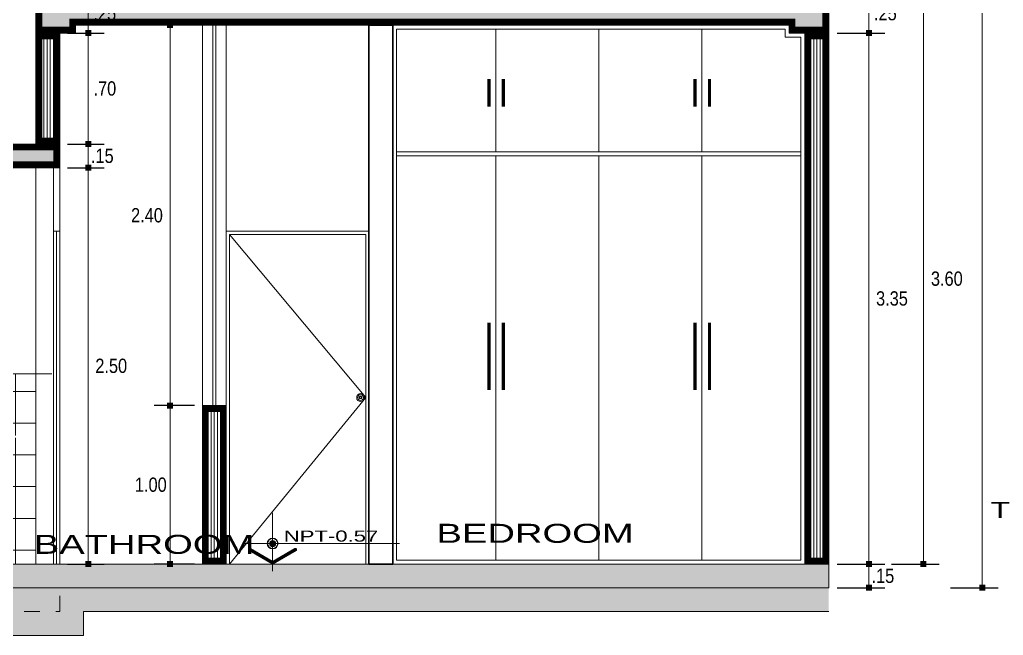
# Model space of a CAD drawing. Header units: millimetres. Extents: x 1555 to 3397, y 790 to 1592.
# Drawn here: x 1704.03 to 1710.23, y 804.46 to 808.35 of the extents above; entities that cross this region are included whole.
import ezdxf
from ezdxf.enums import TextEntityAlignment as Align

# ---------------------------------------------------------------- set-up
doc = ezdxf.new("R2010")
doc.units = ezdxf.units.MM
doc.linetypes.add('HIDDEN2', pattern=[4.7625, 3.175, -1.5875])
doc.linetypes.add('RAYITAS', pattern=[0.375, 0.25, -0.125])
doc.layers.get('0').update_dxf_attribs({"lineweight": 5})
doc.layers.get('Defpoints').update_dxf_attribs({"lineweight": 5})
for name, color, linetype, lineweight in [('0-Hach de Muro Alto', 145, 'Continuous', 5), ('0-Muro Alto', 145, 'Continuous', 5), ('02', 2, 'Continuous', 5), ('CASCO', 7, 'Continuous', 9), ('CONCRETO', 139, 'Continuous', 9), ('CONCRETO DE LOSA ALIGERADO', 251, 'Continuous', 5), ('COTA', 250, 'Continuous', 9), ('COTAS-01', 7, 'Continuous', 15), ('LOSA STDIO ARQ', 7, 'Continuous', 13), ('MURO ELEV', 7, 'Continuous', 20), ('PISO DE TERMINADO', 7, 'Continuous', 5), ('PISO LM02', 250, 'Continuous', 18), ('PROYECCION', 147, 'RAYITAS', 9), ('PUERTAS', 57, 'Continuous', 9), ('SOMBRA01', 250, 'Continuous', 20), ('TEXT2', 7, 'Continuous', 9), ('TEXTURA VARIOS', 251, 'Continuous', 9), ('VENTANA', 150, 'Continuous', 5)]:
    doc.layers.add(name, color=color, linetype=linetype, lineweight=lineweight)
for name, color, linetype, lineweight, true_color in [('CONCRETO DE  N.P.T.', 7, 'Continuous', 20, 0x4a4747), ('DETALLE TABLERO COCINA', 7, 'Continuous', 5, 0x686555), ('DETALLITOS DE PUERTA', 7, 'Continuous', 5, 0x919479), ('FLECHAS NPT', 7, 'Continuous', 13, 0x51594d), ('HACH TERRENO NATURAL', 7, 'Continuous', 9, 0x99502e), ('MURO INTERIOR 01', 7, 'Continuous', 30, 0x4b4d46), ('PUERTAS 02', 7, 'Continuous', 5, 0x764e52), ('RELLENO DE MURO CORTE', 7, 'Continuous', 5, 0x5b605f), ('TEXTOS NPT', 7, 'Continuous', 5, 0x54254a), ('TEXTURA SH', 7, 'Continuous', 5, 0x5f8f9f)]:
    doc.layers.add(name, color=color, linetype=linetype, lineweight=lineweight, true_color=true_color)
doc.styles.add('DETALLES', font='techl___.ttf')
doc.styles.add('TEXTO-AMBIENTES', font='GOTHIC.TTF', dxfattribs={"width": 1.5, "height": 0.125})
doc.dimstyles.new('50$0', dxfattribs={"dimscale": 0, "dimtxt": 0.09, "dimasz": 0.038, "dimexe": 0.1, "dimexo": 0.05, "dimgap": 0.02, "dimtad": 2, "dimtih": 1, "dimtoh": 1, "dimlfac": -1, "dimzin": 4, "dimdsep": 46, "dimtxsty": 'DETALLES', "dimblk": 'BOXFILLED', "dimcen": 2.5, "dimclrd": 256, "dimclre": 256, "dimclrt": 256, "dimazin": 0, "dimtfac": 1, "dimtmove": 0, "dimatfit": 2, "dimldrblk": 'DOT', "dimfxl": 0.2, "dimfxlon": 1, "dimtolj": 1, "dimtzin": 0, "dimlwd": -1, "dimarcsym": 0})

# ---------------------------------------------------------------- blocks, each defined once
blk = doc.blocks.new('_BOXFILLED')
at = {"color": 0, "linetype": 'ByBlock'}
blk.add_line((-0.5, 0), (-1, 0), dxfattribs=at)
blk.add_solid([(-0.5, 0.5), (0.5, 0.5), (-0.5, -0.5), (0.5, -0.5)], dxfattribs=at)
blk = doc.blocks.new('*D437')
at = {"layer": 'COTA', "lineweight": -2, "transparency": 16777216}
for p, q in [((1709.1815, 804.912), (1709.4815, 804.912)), ((1709.1815, 804.762), (1709.4815, 804.762))]:
    blk.add_line(p, q, dxfattribs=at)
at = {"layer": 'COTA', "transparency": 16777216}
blk.add_line((1709.3815, 804.8), (1709.3815, 804.874), dxfattribs=at)
at = {"layer": 'Defpoints', "color": 0, "transparency": 16777216}
for p in [(1709.1281, 804.912), (1709.3815, 804.912), (1709.1281, 804.762)]:
    blk.add_point(p, dxfattribs=at)
at = {"layer": 'COTA', "transparency": 16777216, "xscale": 0.038, "yscale": 0.038, "zscale": 0.038}
for p, rotation in [((1709.3815, 804.912), 90), ((1709.3815, 804.762), 270)]:
    blk.add_blockref('_BOXFILLED', p, dxfattribs=dict(at, rotation=rotation))
at = {"layer": 'COTA', "transparency": 16777216, "insert": (1709.4698, 804.837), "char_height": 0.09, "attachment_point": 5, "style": 'DETALLES'}
blk.add_mtext('\\A1;.15', dxfattribs=at)
blk = doc.blocks.new('_Dot')
at = {"layer": '02', "color": 0, "lineweight": -2}
blk.add_line((-0.5, 0), (-1, 0), dxfattribs=at)
at = {"layer": '02', "color": 0, "const_width": 0.5}
blk.add_lwpolyline([(-0.25, 0, 1), (0.25, 0, 1)], format="xyb", close=True, dxfattribs=at)
blk = doc.blocks.new('*D438')
at = {"layer": 'COTA', "lineweight": -2, "transparency": 16777216}
for p, q in [((1709.1815, 808.262), (1709.4815, 808.262)), ((1709.1815, 804.912), (1709.4815, 804.912))]:
    blk.add_line(p, q, dxfattribs=at)
at = {"layer": 'COTA', "transparency": 16777216}
blk.add_line((1709.3815, 804.95), (1709.3815, 808.224), dxfattribs=at)
at = {"layer": 'Defpoints', "color": 0, "transparency": 16777216}
for p in [(1709.1281, 808.262), (1709.3815, 808.262), (1709.1281, 804.912)]:
    blk.add_point(p, dxfattribs=at)
at = {"layer": 'COTA', "transparency": 16777216, "xscale": 0.038, "yscale": 0.038, "zscale": 0.038}
for p, rotation in [((1709.3815, 808.262), 90), ((1709.3815, 804.912), 270)]:
    blk.add_blockref('_BOXFILLED', p, dxfattribs=dict(at, rotation=rotation))
at = {"layer": 'COTA', "transparency": 16777216, "insert": (1709.5271, 806.587), "char_height": 0.09, "attachment_point": 5, "style": 'DETALLES'}
blk.add_mtext('\\A1;3.35', dxfattribs=at)
blk = doc.blocks.new('*D439')
at = {"layer": 'COTA', "lineweight": -2, "transparency": 16777216}
for p, q in [((1709.1815, 808.512), (1709.4815, 808.512)), ((1709.1815, 808.262), (1709.4815, 808.262))]:
    blk.add_line(p, q, dxfattribs=at)
at = {"layer": 'COTA', "transparency": 16777216}
blk.add_line((1709.3815, 808.3), (1709.3815, 808.474), dxfattribs=at)
at = {"layer": 'Defpoints', "color": 0, "transparency": 16777216}
for p in [(1709.1281, 808.512), (1709.3815, 808.512), (1709.1281, 808.262)]:
    blk.add_point(p, dxfattribs=at)
at = {"layer": 'COTA', "transparency": 16777216, "xscale": 0.038, "yscale": 0.038, "zscale": 0.038}
for p, rotation in [((1709.3815, 808.512), 90), ((1709.3815, 808.262), 270)]:
    blk.add_blockref('_BOXFILLED', p, dxfattribs=dict(at, rotation=rotation))
at = {"layer": 'COTA', "transparency": 16777216, "insert": (1709.4854, 808.387), "char_height": 0.09, "attachment_point": 5, "style": 'DETALLES'}
blk.add_mtext('\\A1;.25', dxfattribs=at)
blk = doc.blocks.new('*D434')
at = {"layer": 'COTA', "lineweight": -2, "transparency": 16777216}
for p, q in [((1709.525, 808.512), (1709.825, 808.512)), ((1709.525, 804.912), (1709.825, 804.912))]:
    blk.add_line(p, q, dxfattribs=at)
at = {"layer": 'COTA', "transparency": 16777216}
blk.add_line((1709.725, 804.95), (1709.725, 808.474), dxfattribs=at)
at = {"layer": 'Defpoints', "color": 0, "transparency": 16777216}
for p in [(1709.1281, 808.512), (1709.725, 808.512), (1709.1281, 804.912)]:
    blk.add_point(p, dxfattribs=at)
at = {"layer": 'COTA', "transparency": 16777216, "xscale": 0.038, "yscale": 0.038, "zscale": 0.038}
for p, rotation in [((1709.725, 808.512), 90), ((1709.725, 804.912), 270)]:
    blk.add_blockref('_BOXFILLED', p, dxfattribs=dict(at, rotation=rotation))
at = {"layer": 'COTA', "transparency": 16777216, "insert": (1709.8731, 806.712), "char_height": 0.09, "attachment_point": 5, "style": 'DETALLES'}
blk.add_mtext('\\A1;3.60', dxfattribs=at)
blk = doc.blocks.new('*D436')
at = {"layer": 'COTA', "lineweight": -2, "transparency": 16777216}
for p, q in [((1709.8963, 812.162), (1710.1963, 812.162)), ((1709.8963, 804.762), (1710.1963, 804.762))]:
    blk.add_line(p, q, dxfattribs=at)
at = {"layer": 'COTA', "transparency": 16777216}
blk.add_line((1710.0963, 804.8), (1710.0963, 812.124), dxfattribs=at)
at = {"layer": 'Defpoints', "color": 0, "transparency": 16777216}
for p in [(1709.1281, 812.162), (1710.0963, 812.162), (1709.1281, 804.762)]:
    blk.add_point(p, dxfattribs=at)
at = {"layer": 'COTA', "transparency": 16777216, "xscale": 0.038, "yscale": 0.038, "zscale": 0.038}
for p, rotation in [((1710.0963, 812.162), 90), ((1710.0963, 804.762), 270)]:
    blk.add_blockref('_BOXFILLED', p, dxfattribs=dict(at, rotation=rotation))
at = {"layer": 'COTA', "transparency": 16777216, "insert": (1710.2415, 808.462), "char_height": 0.09, "attachment_point": 5, "style": 'DETALLES'}
blk.add_mtext('\\A1;7.40', dxfattribs=at)
blk = doc.blocks.new('*D481')
at = {"layer": 'COTAS-01', "lineweight": -2, "transparency": 16777216}
for p, q in [((1704.3281, 807.412), (1704.5587, 807.412)), ((1704.3281, 804.912), (1704.5587, 804.912))]:
    blk.add_line(p, q, dxfattribs=at)
at = {"layer": 'COTAS-01', "transparency": 16777216}
blk.add_line((1704.4587, 804.95), (1704.4587, 807.374), dxfattribs=at)
at = {"layer": 'Defpoints', "color": 0, "transparency": 16777216}
for p in [(1704.2781, 807.412), (1704.4587, 807.412), (1704.2781, 804.912)]:
    blk.add_point(p, dxfattribs=at)
at = {"layer": 'COTAS-01', "transparency": 16777216, "xscale": 0.038, "yscale": 0.038, "zscale": 0.038}
for p, rotation in [((1704.4587, 807.412), 90), ((1704.4587, 804.912), 270)]:
    blk.add_blockref('_BOXFILLED', p, dxfattribs=dict(at, rotation=rotation))
at = {"layer": 'COTAS-01', "transparency": 16777216, "insert": (1704.6031, 806.162), "char_height": 0.09, "attachment_point": 5, "style": 'DETALLES'}
blk.add_mtext('\\A1;2.50', dxfattribs=at)
blk = doc.blocks.new('*D482')
at = {"layer": 'COTAS-01', "lineweight": -2, "transparency": 16777216}
for p, q in [((1704.3281, 807.562), (1704.5587, 807.562)), ((1704.3281, 807.412), (1704.5587, 807.412))]:
    blk.add_line(p, q, dxfattribs=at)
at = {"layer": 'COTAS-01', "transparency": 16777216}
blk.add_line((1704.4587, 807.45), (1704.4587, 807.524), dxfattribs=at)
at = {"layer": 'Defpoints', "color": 0, "transparency": 16777216}
for p in [(1704.2781, 807.562), (1704.4587, 807.562), (1704.2781, 807.412)]:
    blk.add_point(p, dxfattribs=at)
at = {"layer": 'COTAS-01', "transparency": 16777216, "xscale": 0.038, "yscale": 0.038, "zscale": 0.038}
for p, rotation in [((1704.4587, 807.562), 90), ((1704.4587, 807.412), 270)]:
    blk.add_blockref('_BOXFILLED', p, dxfattribs=dict(at, rotation=rotation))
at = {"layer": 'COTAS-01', "transparency": 16777216, "insert": (1704.547, 807.487), "char_height": 0.09, "attachment_point": 5, "style": 'DETALLES'}
blk.add_mtext('\\A1;.15', dxfattribs=at)
blk = doc.blocks.new('*D483')
at = {"layer": 'COTAS-01', "lineweight": -2, "transparency": 16777216}
for p, q in [((1704.3281, 808.262), (1704.5587, 808.262)), ((1704.3281, 807.562), (1704.5587, 807.562))]:
    blk.add_line(p, q, dxfattribs=at)
at = {"layer": 'COTAS-01', "transparency": 16777216}
blk.add_line((1704.4587, 807.6), (1704.4587, 808.224), dxfattribs=at)
at = {"layer": 'Defpoints', "color": 0, "transparency": 16777216}
for p in [(1704.2781, 808.262), (1704.4587, 808.262), (1704.2781, 807.562)]:
    blk.add_point(p, dxfattribs=at)
at = {"layer": 'COTAS-01', "transparency": 16777216, "xscale": 0.038, "yscale": 0.038, "zscale": 0.038}
for p, rotation in [((1704.4587, 808.262), 90), ((1704.4587, 807.562), 270)]:
    blk.add_blockref('_BOXFILLED', p, dxfattribs=dict(at, rotation=rotation))
at = {"layer": 'COTAS-01', "transparency": 16777216, "insert": (1704.5629, 807.912), "char_height": 0.09, "attachment_point": 5, "style": 'DETALLES'}
blk.add_mtext('\\A1;.70', dxfattribs=at)
blk = doc.blocks.new('*D484')
at = {"layer": 'COTAS-01', "lineweight": -2, "transparency": 16777216}
for p, q in [((1704.3317, 808.512), (1704.5587, 808.512)), ((1704.3281, 808.262), (1704.5587, 808.262))]:
    blk.add_line(p, q, dxfattribs=at)
at = {"layer": 'COTAS-01', "transparency": 16777216}
blk.add_line((1704.4587, 808.3), (1704.4587, 808.474), dxfattribs=at)
at = {"layer": 'Defpoints', "color": 0, "transparency": 16777216}
for p in [(1704.2817, 808.512), (1704.4587, 808.512), (1704.2781, 808.262)]:
    blk.add_point(p, dxfattribs=at)
at = {"layer": 'COTAS-01', "transparency": 16777216, "xscale": 0.038, "yscale": 0.038, "zscale": 0.038}
for p, rotation in [((1704.4587, 808.512), 90), ((1704.4587, 808.262), 270)]:
    blk.add_blockref('_BOXFILLED', p, dxfattribs=dict(at, rotation=rotation))
at = {"layer": 'COTAS-01', "transparency": 16777216, "insert": (1704.5626, 808.387), "char_height": 0.09, "attachment_point": 5, "style": 'DETALLES'}
blk.add_mtext('\\A1;.25', dxfattribs=at)
blk = doc.blocks.new('*D532')
at = {"layer": 'COTAS-01', "lineweight": -2, "transparency": 16777216}
for p, q in [((1705.1281, 805.912), (1704.8742, 805.912)), ((1705.1281, 804.912), (1704.8742, 804.912))]:
    blk.add_line(p, q, dxfattribs=at)
at = {"layer": 'COTAS-01', "transparency": 16777216}
blk.add_line((1704.9742, 805.874), (1704.9742, 804.95), dxfattribs=at)
at = {"layer": 'Defpoints', "color": 0, "transparency": 16777216}
for p in [(1705.1781, 805.912), (1704.9742, 804.912), (1705.1781, 804.912)]:
    blk.add_point(p, dxfattribs=at)
at = {"layer": 'COTAS-01', "transparency": 16777216, "xscale": 0.038, "yscale": 0.038, "zscale": 0.038}
for p, rotation in [((1704.9742, 805.912), 90), ((1704.9742, 804.912), 270)]:
    blk.add_blockref('_BOXFILLED', p, dxfattribs=dict(at, rotation=rotation))
at = {"layer": 'COTAS-01', "transparency": 16777216, "insert": (1704.8528, 805.412), "char_height": 0.09, "attachment_point": 5, "style": 'DETALLES'}
blk.add_mtext('\\A1;1.00', dxfattribs=at)
blk = doc.blocks.new('*D533')
at = {"layer": 'COTAS-01', "lineweight": -2, "transparency": 16777216}
for p, q in [((1705.1281, 808.312), (1704.8742, 808.312)), ((1705.1281, 805.912), (1704.8742, 805.912))]:
    blk.add_line(p, q, dxfattribs=at)
at = {"layer": 'COTAS-01', "transparency": 16777216}
blk.add_line((1704.9742, 805.95), (1704.9742, 808.274), dxfattribs=at)
at = {"layer": 'Defpoints', "color": 0, "transparency": 16777216}
for p in [(1704.9742, 808.312), (1705.1781, 808.312), (1705.1781, 805.912)]:
    blk.add_point(p, dxfattribs=at)
at = {"layer": 'COTAS-01', "transparency": 16777216, "xscale": 0.038, "yscale": 0.038, "zscale": 0.038}
for p, rotation in [((1704.9742, 808.312), 90), ((1704.9742, 805.912), 270)]:
    blk.add_blockref('_BOXFILLED', p, dxfattribs=dict(at, rotation=rotation))
at = {"layer": 'COTAS-01', "transparency": 16777216, "insert": (1704.8285, 807.112), "char_height": 0.09, "attachment_point": 5, "style": 'DETALLES'}
blk.add_mtext('\\A1;2.40', dxfattribs=at)

msp = doc.modelspace()

# ---------------------------------------------------------------- hatches: boundary and pattern name
at = {"layer": 'CONCRETO', "ltscale": 0.05}
h = msp.add_hatch(dxfattribs=at)
h.set_pattern_fill('CONCRT,_O', color=256, scale=0.08, angle=75, pattern_type=2)
h.set_pattern_definition([(75, (811.03091, -700.49724), (-0.0565685425, 0.0979795897), [0.004, -0.028, 0, -0.04, 0, -0.008]), (75, (811.00773, -700.49103), (-0.0565685425, 0.0979795897), [0, -0.028, 0.004, -0.04, 0, -0.008]), (75, (810.992275, -700.48689), (-0.0565685425, 0.0979795897), [0, -0.032, 0, -0.036, 0.004, -0.008]), (75, (810.961366, -700.47861), (-0.0565685425, 0.0979795897), [0, -0.032, 0.004, -0.036, 0, -0.008]), (165, (811.03478, -700.49828), (-0.0979795897, -0.0565685425), [0.004, -0.076]), (165, (811.04306, -700.46737), (-0.0979795897, -0.0565685425), [-0.028, 0.004, -0.024, 0, -0.02, 0.004]), (165, (811.05341, -700.42873), (-0.0979795897, -0.0565685425), [0, -0.04, 0.004, -0.02, 0, -0.016]), (165, (811.036847, -700.49055), (-0.0489897949, -0.02828427125), [0, -0.012, 0, -0.012, 0, -0.016]), (165, (811.035054, -700.48179), (-0.0489897949, -0.02828427125), [0, -0.016, 0, -0.012, 0, -0.012]), (165, (811.040988, -700.475096), (-0.0489897949, -0.02828427125), [0, -0.016, 0, -0.016, 0, -0.008]), (165, (811.0374, -700.45757), (-0.0489897949, -0.02828427125), [0, -0.012, 0, -0.016, 0, -0.012]), (120, (811.034776, -700.49828), (-0.077274066, 0.0207055236), [0.0056568, -0.03394112, 0.0056568, -0.0678823648]), (210, (811.04306, -700.46737), (-0.077274066, 0.0207055236), [-0.056568, 0.0056568, -0.0452554848, 0.0056568])])
h.paths.add_polyline_path([(1691.22814, 805.58204), (1691.22814, 805.48204), (1701.65314, 805.48204), (1701.65314, 804.76204), (1709.12814, 804.76204), (1709.12814, 804.86204), (1701.75314, 804.86204), (1701.75314, 805.58204)])
at = {"layer": 'CONCRETO DE  N.P.T.', "ltscale": 0.05}
h = msp.add_hatch(dxfattribs=at)
h.set_pattern_fill('SAND,_O', color=256, scale=0.05, pattern_type=2)
h.set_pattern_definition([(0, (810.89244, -699.956745), (0.0295, 0.0215), [0, -0.012, 0, -0.016, 0, -0.028]), (10, (810.91294, -699.933745), (0.01654435144, 0.0415034268), [0, -0.031, 0, -0.007, 0, -0.0265]), (20, (810.89594, -699.938745), (0.0105370084, 0.0485306239), [0, -0.0215, 0, -0.0145, 0, -0.0315]), (30, (810.91544, -699.943745), (0.0011865335, 0.0399448637), [0, -0.028, 0, -0.0355, 0, -0.0255]), (40, (810.90694, -699.948745), (0.01400418, 0.04242797358), [0, -0.0205, 0, -0.0165, 0, -0.0285]), (50, (810.92794, -699.953745), (-0.00770419094, 0.03126732227), [0, -0.006, 0, -0.0395, 0, -0.0235]), (60, (810.91844, -699.958745), (-0.007511851, 0.05398909236), [0, -0.0075, 0, -0.0235, 0, -0.027]), (70, (810.90644, -699.963745), (-0.01408848712, 0.02853970095), [0, -0.014, 0, -0.016, 0, -0.0365]), (80, (810.90994, -699.968745), (-0.01709383663, 0.03550775618), [0, -0.018, 0, -0.0215]), (90, (810.93144, -699.973745), (-0.0335, 0.023), [0, -0.0275, 0, -0.0155, 0, -0.0365]), (100, (810.88944, -699.968745), (-0.0302947045, 0.01344361854), [0, -0.014, 0, -0.029, 0, -0.033]), (110, (810.89444, -699.963745), (-0.0313622299, 0.0247671261), [0, -0.024, 0, -0.019, 0, -0.0265]), (120, (810.89944, -699.958745), (-0.0445967875, 0.01524390183), [0, -0.033, 0, -0.0105, 0, -0.038]), (130, (810.90444, -699.953745), (-0.0330326731, -0.00030415074), [0, -0.019, 0, -0.007, 0, -0.039]), (140, (810.90944, -699.948745), (-0.0519419007, -0.0066737509), [0, -0.0055, 0, -0.029, 0, -0.024]), (150, (810.91444, -699.943745), (-0.0401996732, -0.0166278764), [0, -0.014, 0, -0.0165, 0, -0.032]), (160, (810.91944, -699.938745), (-0.0494754931, -0.0277520374), [0, -0.0295, 0, -0.012, 0, -0.0205]), (170, (810.92444, -699.933745), (-0.02423954834, -0.02517328537), [0, -0.019, 0, -0.011, 0, -0.0385])])
h.paths.add_polyline_path([(1691.22814, 805.63204), (1691.22814, 805.58204), (1701.75314, 805.58204), (1701.75314, 804.86204), (1709.12814, 804.86204), (1709.12814, 804.91204), (1701.80314, 804.91204), (1701.80314, 805.63204)])
at = {"layer": 'CONCRETO DE LOSA ALIGERADO'}
h = msp.add_hatch(dxfattribs=at)
h.set_pattern_fill('CONCRETE', color=256, scale=0.18, style=0, pattern_type=2)
h.set_pattern_definition([(45, (283.12152, -152.30858), (0, 0.180000819), [0.0254556, -0.050913, 0.0127278, -0.0763668, 0.0254556, -0.063639641]), (135, (283.23852, -152.29958), (-0.180000819, 0), [0.02545578, -0.0381834, 0.0127278, -0.063639, 0.02545578, -0.089096681]), (63.434949, (283.09452, -152.33558), (9e-12, 0.18), [0.020124, -0.080496, 0.020124, -0.080502118]), (116.565051, (283.09452, -152.33558), (-7e-11, 0.18), [0.020124, -0.080496, 0.020124, -0.080502118]), (0, (283.09452, -152.31758), (0, 0.18), [0.009, -0.072, 0.018, -0.072, 0.009]), (0, (283.09452, -152.29058), (0, 0.18), [-0.027, 0.018, -0.072, 0, -0.063, 0]), (0, (283.09452, -152.28158), (0, 0.18), [-0.072, 0, -0.054, 0.018, -0.036, 0]), (0, (283.09452, -152.25458), (0, 0.18), [-0.036, 0, -0.045, 0.018, -0.081, 0]), (0, (283.09452, -152.22758), (0, 0.18), [-0.036, 0.018, -0.072, 0.018, -0.036, 0]), (0, (283.09452, -152.18258), (0, 0.18), [-0.027, 0.018, -0.036, 0, -0.099, 0]), (0, (283.09452, -152.17358), (0, 0.18), [-0.036, 0, -0.108, 0.018, -0.018, 0]), (90, (283.10352, -152.29958), (-0.18, 0), [-0.054, 0, -0.054, 0, -0.072, 0]), (90, (283.12152, -152.33558), (-0.18, 0), [-0.027, 0.018, -0.072, 0, -0.063, 0]), (90, (283.13952, -152.33558), (-0.18, 0), [-0.072, 0, -0.063, 0.018, -0.027, 0]), (90, (283.23852, -152.33558), (-0.18, 0), [-0.036, 0.018, -0.09, 0.018, -0.018, 0]), (90, (283.11252, -152.31758), (-0.18, 0), [-0.054, 0, -0.063, 0, -0.063, 0]), (90, (283.13052, -152.31758), (-0.18, 0), [-0.045, 0, -0.099, 0, -0.036, 0]), (90, (283.14852, -152.30858), (-0.18, 0), [-0.09, 0, -0.027, 0, -0.063, 0]), (90, (283.15752, -152.32658), (-0.18, 0), [-0.081, 0, -0.036, 0, -0.045, 0]), (90, (283.17552, -152.29958), (-0.18, 0), [-0.072, 0, -0.027, 0, -0.072, 0]), (90, (283.18452, -152.29058), (-0.18, 0), [-0.081, 0, -0.036, 0, -0.063, 0]), (90, (283.19352, -152.33558), (-0.18, 0), [-0.108, 0, -0.045, 0, -0.027, 0]), (90, (283.20252, -152.30858), (-0.18, 0), [-0.036, 0, -0.072, 0, -0.072, 0]), (90, (283.21152, -152.31758), (-0.18, 0), [-0.081, 0, -0.045, 0, -0.054, 0]), (90, (283.22052, -152.32658), (-0.18, 0), [-0.072, 0, -0.054, 0, -0.054, 0]), (90, (283.23852, -152.31758), (-0.18, 0), [-0.054, 0, -0.054, 0, -0.072, 0]), (90, (283.25652, -152.30858), (-0.18, 0), [-0.072, 0, -0.036, 0, -0.072, 0]), (90, (283.26552, -152.29958), (-0.18, 0), [-0.027, 0, -0.108, 0, -0.045, 0])])
h.paths.add_polyline_path([(1704.12814, 808.26204), (1704.37814, 808.26204), (1704.37814, 808.31204), (1708.87814, 808.31204), (1708.87814, 808.26204), (1709.12814, 808.26204), (1709.12814, 808.51204), (1704.12814, 808.51204)])
h = msp.add_hatch(dxfattribs=at)
h.set_pattern_fill('CONCRETE', color=256, scale=0.18, style=0, pattern_type=2)
h.set_pattern_definition([(45, (280.64652, -153.25858), (0, 0.180000819), [0.0254556, -0.050913, 0.0127278, -0.0763668, 0.0254556, -0.063639641]), (135, (280.76352, -153.24958), (-0.180000819, 0), [0.02545578, -0.0381834, 0.0127278, -0.063639, 0.02545578, -0.089096681]), (63.434949, (280.61952, -153.28558), (9e-12, 0.18), [0.020124, -0.080496, 0.020124, -0.080502118]), (116.565051, (280.61952, -153.28558), (-7e-11, 0.18), [0.020124, -0.080496, 0.020124, -0.080502118]), (0, (280.61952, -153.26758), (0, 0.18), [0.009, -0.072, 0.018, -0.072, 0.009]), (0, (280.61952, -153.24058), (0, 0.18), [-0.027, 0.018, -0.072, 0, -0.063, 0]), (0, (280.61952, -153.23158), (0, 0.18), [-0.072, 0, -0.054, 0.018, -0.036, 0]), (0, (280.61952, -153.20458), (0, 0.18), [-0.036, 0, -0.045, 0.018, -0.081, 0]), (0, (280.61952, -153.17758), (0, 0.18), [-0.036, 0.018, -0.072, 0.018, -0.036, 0]), (0, (280.61952, -153.13258), (0, 0.18), [-0.027, 0.018, -0.036, 0, -0.099, 0]), (0, (280.61952, -153.12358), (0, 0.18), [-0.036, 0, -0.108, 0.018, -0.018, 0]), (90, (280.62852, -153.24958), (-0.18, 0), [-0.054, 0, -0.054, 0, -0.072, 0]), (90, (280.64652, -153.28558), (-0.18, 0), [-0.027, 0.018, -0.072, 0, -0.063, 0]), (90, (280.66452, -153.28558), (-0.18, 0), [-0.072, 0, -0.063, 0.018, -0.027, 0]), (90, (280.76352, -153.28558), (-0.18, 0), [-0.036, 0.018, -0.09, 0.018, -0.018, 0]), (90, (280.63752, -153.26758), (-0.18, 0), [-0.054, 0, -0.063, 0, -0.063, 0]), (90, (280.65552, -153.26758), (-0.18, 0), [-0.045, 0, -0.099, 0, -0.036, 0]), (90, (280.67352, -153.25858), (-0.18, 0), [-0.09, 0, -0.027, 0, -0.063, 0]), (90, (280.68252, -153.27658), (-0.18, 0), [-0.081, 0, -0.036, 0, -0.045, 0]), (90, (280.70052, -153.24958), (-0.18, 0), [-0.072, 0, -0.027, 0, -0.072, 0]), (90, (280.70952, -153.24058), (-0.18, 0), [-0.081, 0, -0.036, 0, -0.063, 0]), (90, (280.71852, -153.28558), (-0.18, 0), [-0.108, 0, -0.045, 0, -0.027, 0]), (90, (280.72752, -153.25858), (-0.18, 0), [-0.036, 0, -0.072, 0, -0.072, 0]), (90, (280.73652, -153.26758), (-0.18, 0), [-0.081, 0, -0.045, 0, -0.054, 0]), (90, (280.74552, -153.27658), (-0.18, 0), [-0.072, 0, -0.054, 0, -0.054, 0]), (90, (280.76352, -153.26758), (-0.18, 0), [-0.054, 0, -0.054, 0, -0.072, 0]), (90, (280.78152, -153.25858), (-0.18, 0), [-0.072, 0, -0.036, 0, -0.072, 0]), (90, (280.79052, -153.24958), (-0.18, 0), [-0.027, 0, -0.108, 0, -0.045, 0])])
h.paths.add_polyline_path([(1701.65314, 807.41204), (1704.27814, 807.41204), (1704.27814, 807.56204), (1701.65314, 807.56204)])
at = {"layer": 'FLECHAS NPT'}
h = msp.add_hatch(color=256, dxfattribs=at)
h.paths.add_polyline_path([(1705.62122, 805.02585), (1705.62122, 805.0412), (1705.60587, 805.0412, 0.4142136)])
h.paths.add_polyline_path([(1705.63657, 805.0412), (1705.62122, 805.0412), (1705.62122, 805.02585, 0.4142136)])
h.paths.add_polyline_path([(1705.63657, 805.0412, 0.4142136), (1705.62122, 805.05655), (1705.62122, 805.0412)])
h.paths.add_polyline_path([(1705.62122, 805.0412), (1705.62122, 805.05655, 0.4142136), (1705.60587, 805.0412)])
h = msp.add_hatch(dxfattribs=at)
h.set_pattern_fill('ANSI31', color=256, scale=0.040926, angle=45, style=0)
h.set_pattern_definition([(90, (1668.917693, 811.2417924), (0.0051157655, 0), [])])
h.paths.add_polyline_path([(1705.48074, 805.00968, 0.4142136), (1705.47235, 805.00743), (1705.47081, 805.00478, 0.4142136), (1705.47306, 804.99639), (1705.61738, 804.91307, 0.1316525), (1705.62122, 804.91204), (1705.62122, 804.92976, -0.1316525), (1705.61738, 804.93079)])
h.paths.add_polyline_path([(1705.62506, 804.93079, -0.1316525), (1705.62122, 804.92976), (1705.62122, 804.91204, 0.1316525), (1705.62506, 804.91307), (1705.76937, 804.99639, 0.4142136), (1705.77162, 805.00478), (1705.77009, 805.00743, 0.4142136), (1705.7617, 805.00968)])
at = {"layer": 'HACH TERRENO NATURAL'}
h = msp.add_hatch(dxfattribs=at)
h.set_pattern_fill('EARTH', color=256, scale=0.04, angle=30, style=0)
h.set_pattern_definition([(30, (-30.55552, 0), (0.092970453, 0.346970453), [0.254, -0.254]), (30, (-30.60315, 0.0825), (0.092970453, 0.346970453), [0.254, -0.254]), (30, (-30.65077, 0.16498), (0.092970453, 0.346970453), [0.254, -0.254]), (120, (-30.63915, 0.20835), (-0.346970453, 0.092970453), [0.254, -0.254]), (120, (-30.55666, 0.25597), (-0.346970453, 0.092970453), [0.254, -0.254]), (120, (-30.47418, 0.3036), (-0.346970453, 0.092970453), [0.254, -0.254])])
h.paths.add_polyline_path([(1689.35293, 804.88204), (1689.35293, 805.18204), (1690.37814, 805.18204), (1690.37814, 805.33204), (1691.22814, 805.33204), (1691.22814, 805.48204), (1701.65314, 805.48204), (1701.65314, 804.76204), (1709.12814, 804.76204), (1709.12814, 804.61204), (1704.42814, 804.61204), (1704.42814, 804.46204), (1701.65314, 804.46204), (1701.65314, 804.61204), (1691.22814, 804.61204), (1691.22814, 805.03204), (1690.52814, 805.03204), (1690.52814, 804.88204)])
at = {"layer": 'RELLENO DE MURO CORTE'}
h = msp.add_hatch(dxfattribs=at)
h.set_pattern_fill('_USER', color=256, scale=0.02, angle=90, style=0, pattern_type=0)
h.set_pattern_definition([(90, (-42.24095, 24.85458), (-0.02, 1e-18), [])])
h.paths.add_polyline_path([(1704.25814, 807.58204), (1704.14814, 807.58204), (1704.14814, 808.24204), (1704.25814, 808.24204)])
h = msp.add_hatch(dxfattribs=at)
h.set_pattern_fill('_USER', color=256, scale=0.02, angle=90, style=0, pattern_type=0)
h.set_pattern_definition([(90, (73.99333, -7.141354), (-0.02, 0), [])])
h.paths.add_polyline_path([(1709.10814, 808.24204), (1708.99814, 808.24204), (1708.99814, 804.93204), (1709.10814, 804.93204)])
h = msp.add_hatch(dxfattribs=at)
h.set_pattern_fill('_USER', color=256, scale=0.02, angle=90, style=0, pattern_type=0)
h.set_pattern_definition([(90, (73.99333, 10.84789), (-0.02, 0), [])])
h.paths.add_polyline_path([(1705.30814, 805.89204), (1705.19814, 805.89204), (1705.19814, 804.93204), (1705.30814, 804.93204)])
at = {"layer": 'TEXTURA SH'}
h = msp.add_hatch(dxfattribs=at)
h.set_pattern_fill('_USER', color=256, scale=0.2, angle=90, style=0, double=1, pattern_type=0)
h.set_pattern_definition([(90, (0, 0), (-0.2, 1e-17), []), (180, (0, 0), (-2e-17, -0.2), [])])
h.paths.add_polyline_path([(1704.12814, 806.11204), (1702.70314, 806.11204), (1702.70314, 806.71204), (1701.80314, 806.71204), (1701.80314, 805.63204), (1701.80314, 804.91204), (1702.70314, 804.91204), (1702.70314, 805.11204), (1702.75314, 805.11204), (1702.75314, 804.91204), (1703.02178, 804.91204, -0.47613), (1703.01493, 804.92047), (1703.01907, 804.94022, -0.1976025), (1703.02206, 804.94462), (1703.06788, 804.97489, 0.236329), (1703.07459, 804.98652), (1703.07892, 805.06016, -0.4542476), (1703.08249, 805.06293, 0.097044), (1703.18379, 805.06293, -0.4542476), (1703.18736, 805.06016), (1703.19169, 804.98652, 0.236329), (1703.1984, 804.97489), (1703.24422, 804.94462, -0.1976025), (1703.24721, 804.94022), (1703.25135, 804.92047, -0.47613), (1703.2445, 804.91204), (1703.60314, 804.91204, -0.0268068), (1703.63553, 805.30817, 0.0501532), (1703.63127, 805.46955, 0.0382523), (1703.61857, 805.56632, -0.3217193), (1703.59628, 805.56872, 0.1780193), (1703.58833, 805.57207, 0.0684519), (1703.61071, 805.57448, -0.1232827), (1703.81748, 805.57401, 0.0761372), (1703.84242, 805.57233, -0.0076364), (1703.83478, 805.57139, 0.1109665), (1703.83, 805.56872, -0.3217193), (1703.80771, 805.56632, 0.0382523), (1703.79501, 805.46955, 0.0501532), (1703.79075, 805.30817, -0.0268068), (1703.82314, 804.91204), (1704.12814, 804.91204)])
h.paths.add_polyline_path([(1702.1831, 805.9134, -1), (1702.32318, 805.9134, -1)], flags=16)
h.paths.add_polyline_path([(1702.88035, 805.53761, -0.3630491), (1702.88401, 805.5412, -0.0390792), (1703.38227, 805.5412, -0.3630491), (1703.38593, 805.53761), (1703.39027, 805.49424, -0.4437164), (1703.38728, 805.49095), (1703.3796, 805.49095), (1703.37174, 805.30618, -0.1056707), (1703.37017, 805.30011), (1703.35032, 805.26041, -0.284079), (1703.34316, 805.25598), (1702.92312, 805.25598, -0.284079), (1702.91596, 805.26041), (1702.89611, 805.30011, -0.1056707), (1702.89454, 805.30618), (1702.88668, 805.49095), (1702.879, 805.49095, -0.4437164), (1702.87601, 805.49424)], flags=16)
h.paths.add_polyline_path([(1702.22104, 805.9134, -1), (1702.28524, 805.9134, -1)], flags=0)
h.paths.add_polyline_path([(1702.93774, 805.20073, -0.0705128), (1702.93988, 805.19799), (1702.94619, 805.19799, -0.1581936)], flags=16)
h.paths.add_polyline_path([(1703.30261, 805.46745), (1703.32111, 805.46745), (1703.32111, 805.44895), (1703.30261, 805.44895)], flags=0)
h.paths.add_polyline_path([(1703.72814, 805.86321), (1703.77314, 805.90821), (1703.74314, 805.90821), (1703.69814, 805.86321)], flags=16)
h.paths.add_polyline_path([(1703.40314, 805.71247, -0.2478898), (1703.40636, 805.71661, -0.070432), (1703.42847, 805.72299, -0.0354689), (1703.71314, 805.74321), (1703.53314, 805.74321), (1703.53314, 805.75821), (1703.69064, 805.75821), (1703.69064, 805.78821), (1703.59064, 805.86321), (1703.57064, 805.86321), (1703.57064, 805.87821), (1703.57064, 805.89321), (1703.60064, 805.89321), (1703.69064, 805.82571), (1703.69064, 805.83321), (1703.73564, 805.83321), (1703.73564, 805.75821), (1703.89314, 805.75821), (1703.89314, 805.74321), (1703.71314, 805.74321, -0.0357389), (1703.99996, 805.72268, -0.0637947), (1704.01992, 805.71661, -0.2478898), (1704.02314, 805.71247, -0.4732854), (1704.01953, 805.70833, 0.0159294), (1703.4072, 805.70834, -0.516579)], flags=16)
h.paths.add_polyline_path([(1703.28312, 804.99203, -1), (1703.26312, 804.99203, -1)], flags=16)
at = {"layer": 'TEXTURA VARIOS'}
h = msp.add_hatch(color=256, dxfattribs=at)
h.paths.add_polyline_path([(1705.62122, 805.07541), (1705.62122, 805.07291, -0.4142136), (1705.65293, 805.0412), (1705.65543, 805.0412, 0.4142136)])
h.paths.add_polyline_path([(1705.5895, 805.0412), (1705.587, 805.0412, 0.4142136), (1705.62122, 805.00698), (1705.62122, 805.00948, -0.4142136)])
h = msp.add_hatch(color=256, dxfattribs=at)
h.paths.add_polyline_path([(1705.62122, 805.05541), (1705.62122, 805.06041, 0.4142136), (1705.602, 805.0412), (1705.607, 805.0412, -0.4142136)])
h.paths.add_polyline_path([(1705.64043, 805.0412), (1705.63543, 805.0412, -0.4142136), (1705.62122, 805.02698), (1705.62122, 805.02198, 0.4142136)])
h = msp.add_hatch(color=256, dxfattribs=at)
h.paths.add_polyline_path([(1705.62122, 805.02909), (1705.62122, 805.0412), (1705.60911, 805.0412, 0.4142136)])
h.paths.add_polyline_path([(1705.63333, 805.0412), (1705.62122, 805.0412), (1705.62122, 805.02909, 0.4142136)])
h.paths.add_polyline_path([(1705.63333, 805.0412, 0.4142136), (1705.62122, 805.05331), (1705.62122, 805.0412)])
h.paths.add_polyline_path([(1705.62122, 805.0412), (1705.62122, 805.05331, 0.4142136), (1705.60911, 805.0412)])

# ---------------------------------------------------------------- linework, layer by layer
for radius in [0.03422, 0.01422, 0.01211]:
    msp.add_circle((1705.62122, 805.0412), radius)
at = {"layer": '0-Hach de Muro Alto', "const_width": 0.04}
for points in [[(1704.25814, 807.58204), (1704.14814, 807.58204), (1704.14814, 808.24204), (1704.25814, 808.24204)], [(1709.10814, 808.24204), (1708.99814, 808.24204), (1708.99814, 804.93204), (1709.10814, 804.93204)], [(1705.30814, 805.89204), (1705.19814, 805.89204), (1705.19814, 804.93204), (1705.30814, 804.93204)]]:
    msp.add_lwpolyline(points, close=True, dxfattribs=at)
at = {"layer": '0-Muro Alto'}
for points in [[(1705.32814, 808.31204), (1705.17814, 808.31204), (1705.17814, 805.91204), (1705.32814, 805.91204)], [(1704.27814, 807.56204), (1704.12814, 807.56204), (1704.12814, 808.26204), (1704.27814, 808.26204)], [(1709.12814, 808.26204), (1708.97814, 808.26204), (1708.97814, 804.91204), (1709.12814, 804.91204)], [(1704.27814, 807.41204), (1704.12814, 807.41204), (1704.12814, 804.91204), (1704.27814, 804.91204)], [(1704.12814, 807.41204), (1704.27814, 807.41204), (1704.27814, 804.91204), (1704.12814, 804.91204)], [(1705.32814, 805.91204), (1705.17814, 805.91204), (1705.17814, 804.91204), (1705.32814, 804.91204)]]:
    msp.add_lwpolyline(points, close=True, dxfattribs=at)
at = {"layer": 'CASCO'}
for points in [[(1704.12814, 808.51204), (1704.12814, 808.26204), (1704.37814, 808.26204), (1704.37814, 808.31204), (1708.87814, 808.31204), (1708.87814, 808.26204), (1709.12814, 808.26204), (1709.12814, 808.51204), (1704.12814, 808.51204)], [(1706.22814, 807.01204), (1705.32814, 807.01204), (1705.32814, 804.91204), (1706.22814, 804.91204)]]:
    msp.add_lwpolyline(points, close=True, dxfattribs=at)
at = {"layer": 'DETALLE TABLERO COCINA'}
msp.add_lwpolyline([(1705.34814, 806.99204), (1706.20814, 805.96204), (1705.34814, 804.91204)], dxfattribs=at)
at = {"layer": 'DETALLITOS DE PUERTA', "linetype": 'ByBlock', "const_width": 0.02}
for points in [[(1706.9852, 807.97174), (1706.9852, 807.797)], [(1707.0761, 807.97174), (1707.0761, 807.797)], [(1708.2852, 807.97174), (1708.2852, 807.797)], [(1708.3761, 807.97174), (1708.3761, 807.797)], [(1706.9852, 806.43424), (1706.9852, 806.0095)], [(1707.0761, 806.43424), (1707.0761, 806.0095)], [(1708.2852, 806.43424), (1708.2852, 806.0095)], [(1708.3761, 806.43424), (1708.3761, 806.0095)]]:
    msp.add_lwpolyline(points, dxfattribs=at)
at = {"layer": 'FLECHAS NPT', "ltscale": 0.8}
for p, q in [((1705.62122, 805.23526), (1705.62122, 804.86692)), ((1705.43732, 805.0412), (1706.42164, 805.0412))]:
    msp.add_line(p, q, dxfattribs=at)
msp.add_lwpolyline([(1705.61738, 804.91307, 0.2679492), (1705.62506, 804.91307, -0.2679492), (1705.61738, 804.91307), (1705.47306, 804.99639, -0.4142136), (1705.47081, 805.00478), (1705.47235, 805.00743, -0.4142136), (1705.48074, 805.00968), (1705.61738, 804.93079, 0.2679492), (1705.62506, 804.93079), (1705.7617, 805.00968, -0.4142136), (1705.77009, 805.00743), (1705.77162, 805.00478, -0.4142136), (1705.76937, 804.99639), (1705.62506, 804.91307)], format="xyb", dxfattribs=at)
at = {"layer": 'FLECHAS NPT'}
msp.add_circle((1705.62122, 805.0412), 0.01535, dxfattribs=at)
at = {"layer": 'LOSA STDIO ARQ', "const_width": 0.04}
for points in [[(1704.14814, 808.49204), (1704.14814, 808.28204), (1704.35814, 808.28204), (1704.35814, 808.33204), (1708.89814, 808.33204), (1708.89814, 808.28204), (1709.10814, 808.28204), (1709.10814, 808.49204)], [(1704.25814, 807.54204), (1701.67314, 807.54204), (1701.67314, 807.43204), (1704.25814, 807.43204)]]:
    msp.add_lwpolyline(points, close=True, dxfattribs=at)
at = {"layer": 'LOSA STDIO ARQ'}
for points in [[(1706.22814, 808.31204), (1705.32814, 808.31204), (1705.32814, 807.01204), (1706.22814, 807.01204)], [(1704.27814, 807.56204), (1701.65314, 807.56204), (1701.65314, 807.41204), (1704.27814, 807.41204)]]:
    msp.add_lwpolyline(points, close=True, dxfattribs=at)
at = {"layer": 'MURO ELEV'}
msp.add_lwpolyline([(1706.22814, 807.01204), (1705.32814, 807.01204), (1705.32814, 804.91204), (1706.22814, 804.91204)], close=True, dxfattribs=at)
msp.add_lwpolyline([(1701.80314, 806.71204), (1702.70314, 806.71204), (1702.70314, 806.11204), (1704.22814, 806.11204)], dxfattribs=at)
at = {"layer": 'MURO INTERIOR 01'}
msp.add_lwpolyline([(1706.37814, 808.31204), (1706.22814, 808.31204), (1706.22814, 804.91204), (1706.37814, 804.91204)], close=True, dxfattribs=at)
at = {"layer": 'PISO DE TERMINADO'}
msp.add_lwpolyline([(1709.12814, 804.91204), (1704.12814, 804.91204), (1701.80314, 804.91204), (1701.80314, 805.63204), (1691.22814, 805.63204), (1691.22814, 805.48204), (1701.65314, 805.48204), (1701.65314, 804.76204), (1709.12814, 804.76204)], close=True, dxfattribs=at)
at = {"layer": 'PISO LM02'}
msp.add_lwpolyline([(1689.35293, 804.88204), (1690.52814, 804.88204), (1690.52814, 805.03204), (1691.22814, 805.03204), (1691.22814, 804.61204), (1701.65314, 804.61204), (1701.65314, 804.46204), (1704.42814, 804.46204), (1704.42814, 804.61204), (1709.12814, 804.61204)], dxfattribs=at)
at = {"layer": 'PROYECCION', "linetype": 'HIDDEN2', "ltscale": 0.02}
msp.add_lwpolyline([(1691.22814, 805.33204), (1701.65314, 805.33204), (1701.65314, 804.61204), (1704.27814, 804.61204), (1704.27814, 804.76204), (1709.12814, 804.76204)], dxfattribs=at)
at = {"layer": 'PUERTAS', "linetype": 'Continuous'}
for points in [[(1706.37814, 808.31204), (1708.87814, 808.31204), (1708.87814, 808.26204), (1708.97814, 808.26204), (1708.97814, 804.91204), (1706.37814, 804.91204)], [(1706.40314, 808.28704), (1708.85314, 808.28704), (1708.85314, 808.23704), (1708.95314, 808.23704), (1708.95314, 804.93704), (1706.40314, 804.93704)], [(1707.02814, 808.28704), (1706.40314, 808.28704), (1706.40314, 807.51204), (1707.02814, 807.51204)], [(1707.67814, 808.28704), (1707.02814, 808.28704), (1707.02814, 807.51204), (1707.67814, 807.51204)], [(1708.32814, 808.28704), (1707.67814, 808.28704), (1707.67814, 807.51204), (1708.32814, 807.51204)], [(1708.95314, 808.23704), (1708.85314, 808.23704), (1708.85314, 808.28704), (1708.32814, 808.28704), (1708.32814, 807.51204), (1708.95314, 807.51204)], [(1707.02814, 807.48704), (1706.40314, 807.48704), (1706.40314, 804.93704), (1707.02814, 804.93704)], [(1707.67814, 807.48704), (1707.02814, 807.48704), (1707.02814, 804.93704), (1707.67814, 804.93704)], [(1708.32814, 807.48704), (1707.67814, 807.48704), (1707.67814, 804.93704), (1708.32814, 804.93704)], [(1708.95314, 807.48704), (1708.32814, 807.48704), (1708.32814, 804.93704), (1708.95314, 804.93704)]]:
    msp.add_lwpolyline(points, close=True, dxfattribs=at)
at = {"layer": 'PUERTAS'}
for points in [[(1704.24011, 807.01204), (1704.27814, 807.01204), (1704.27814, 807.41204), (1704.24011, 807.41204)], [(1704.24011, 807.01204), (1704.25811, 807.01204), (1704.25811, 804.91204), (1704.24011, 804.91204)], [(1704.25811, 804.91204), (1704.27814, 804.91204), (1704.27814, 807.01204), (1704.25811, 807.01204)], [(1706.22814, 807.01204), (1705.32814, 807.01204), (1705.32814, 804.91204), (1706.22814, 804.91204)]]:
    msp.add_lwpolyline(points, close=True, dxfattribs=at)
at = {"layer": 'PUERTAS', "lineweight": 5}
for radius in [0.025, 0.01799, 0.00839, 0.006]:
    msp.add_circle((1706.17613, 805.96204), radius, dxfattribs=at)
at = {"layer": 'PUERTAS 02'}
msp.add_lwpolyline([(1706.20814, 806.99204), (1705.34814, 806.99204), (1705.34814, 804.91204), (1706.20814, 804.91204)], close=True, dxfattribs=at)
at = {"layer": 'SOMBRA01'}
for p, q in [((1705.64543, 805.0412), (1705.63543, 805.0412)), ((1705.63543, 805.0412), (1705.64043, 805.0412)), ((1705.64543, 805.0412), (1705.65543, 805.0412)), ((1705.65043, 805.0412), (1705.65543, 805.0412))]:
    msp.add_line(p, q, dxfattribs=at)
for radius in [0.03172, 0.01922]:
    msp.add_circle((1705.62122, 805.0412), radius, dxfattribs=at)
at = {"layer": 'VENTANA'}
msp.add_lwpolyline([(1705.26314, 808.31204), (1705.24314, 808.31204), (1705.24314, 805.91204), (1705.26314, 805.91204)], close=True, dxfattribs=at)

# ---------------------------------------------------------------- texts
at = {"layer": 'TEXT2', "attachment_point": 5, "style": 'TEXTO-AMBIENTES'}
for s, insert, char_height, width in [('\\A1;TRACK', (1710.48854, 805.25255), 0.1, 0.5455924), ('\\A1;BEDROOM', (1707.27617, 805.10486), 0.12, 1.9880209), ('\\A1;BATHROOM', (1704.81013, 805.03528), 0.12, 1.9880209)]:
    msp.add_mtext(s, dxfattribs=dict(at, insert=insert, char_height=char_height, width=width))
at = {"layer": 'TEXTOS NPT', "linetype": 'Continuous', "ltscale": 0.5, "style": 'TEXTO-AMBIENTES', "width": 1.5}
msp.add_text('NPT-0.57', height=0.069458, dxfattribs=at).set_placement((1705.9892, 805.08832), align=Align.MIDDLE_CENTER)

# ---------------------------------------------------------------- dimensions: what is measured, and where the dimension line sits
at = {"layer": 'COTA'}
for p1, p2, distance, picture, middle in [((1709.12814, 804.76204), (1709.12814, 812.16204), -0.96819, '*D436', (1710.24146, 808.46204)), ((1709.12814, 804.91204), (1709.12814, 808.51204), -0.59686, '*D434', (1709.87309, 806.71204)), ((1709.12814, 804.76204), (1709.12814, 804.91204), -0.2534, '*D437', (1709.46976, 804.83704))]:
    dim = msp.add_aligned_dim(p1=p1, p2=p2, distance=distance, dimstyle='50$0', override={"dimscale": 1, "dimtmove": 1}, dxfattribs=at)
    dim.commit()
    dim.dimension.update_dxf_attribs({"geometry": picture, "text_midpoint": middle})
for base, p1, p2, picture, middle in [((1709.38154, 808.51204), (1709.12814, 808.26204), (1709.12814, 808.51204), '*D439', (1709.48542, 808.38704)), ((1709.38154, 808.26204), (1709.12814, 804.91204), (1709.12814, 808.26204), '*D438', (1709.52707, 806.58704))]:
    dim = msp.add_linear_dim(base=base, p1=p1, p2=p2, angle=270, dimstyle='50$0', override={"dimscale": 1, "dimtmove": 1}, dxfattribs=at)
    dim.commit()
    dim.dimension.update_dxf_attribs({"geometry": picture, "text_midpoint": middle})
at = {"layer": 'COTAS-01'}
for base, p1, p2, angle, picture, middle in [((1704.45875, 808.51204), (1704.27814, 808.26204), (1704.28168, 808.51204), 270, '*D484', (1704.56263, 808.38704)), ((1704.45875, 808.26204), (1704.27814, 807.56204), (1704.27814, 808.26204), 270, '*D483', (1704.56289, 807.91204)), ((1704.9742, 808.31204), (1705.17814, 805.91204), (1705.17814, 808.31204), 90, '*D533', (1704.82848, 807.11204)), ((1704.45875, 807.56204), (1704.27814, 807.41204), (1704.27814, 807.56204), 270, '*D482', (1704.54697, 807.48704))]:
    dim = msp.add_linear_dim(base=base, p1=p1, p2=p2, angle=angle, dimstyle='50$0', override={"dimscale": 1, "dimtmove": 1}, dxfattribs=at)
    dim.commit()
    dim.dimension.update_dxf_attribs({"geometry": picture, "text_midpoint": middle})
for p1, p2, distance, picture, middle in [((1704.27814, 804.91204), (1704.27814, 807.41204), -0.18061, '*D481', (1704.60309, 806.16204)), ((1705.17814, 805.91204), (1705.17814, 804.91204), -0.20394, '*D532', (1704.85275, 805.41204))]:
    dim = msp.add_aligned_dim(p1=p1, p2=p2, distance=distance, dimstyle='50$0', override={"dimscale": 1}, dxfattribs=at)
    dim.commit()
    dim.dimension.update_dxf_attribs({"geometry": picture, "text_midpoint": middle})

doc.saveas('drawing.dxf')
